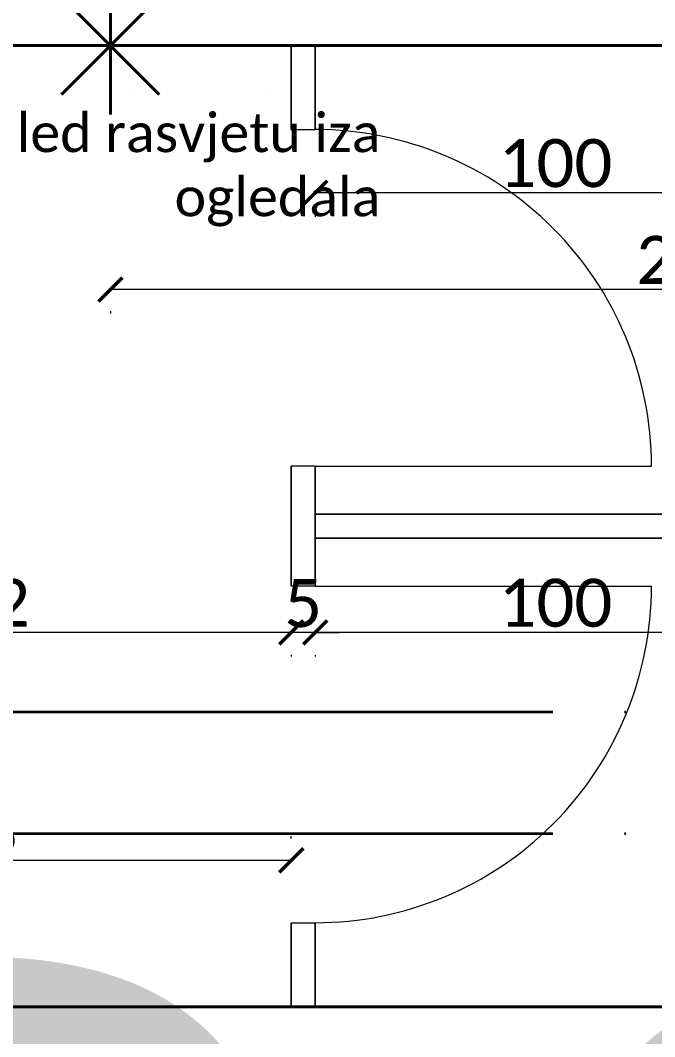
# Model space of a CAD drawing. Header units: centimetres. Extents: x -26724 to 60145, y -23645 to 6771.
# Drawn here: x 4700.5 to 4832.6, y 4563.7 to 4775.2 of the extents above; entities that cross this region are included whole.
import ezdxf

# ---------------------------------------------------------------- set-up
doc = ezdxf.new("R2010")
doc.units = ezdxf.units.CM
for name, pattern in [('ACAD_ISO04W100', [30, 24, -3, 0, -3]), ('AUSGEZOGEN', [0]), ('PUNKT2_S9', [0.35, 0.15, -0.1, 0, -0.1])]:
    doc.linetypes.add(name, pattern=pattern)
for name, color, linetype, lineweight in [('2.IZGLED', 7, 'Continuous', 13), ('4.KOTE', 88, 'Continuous', 15), ('vrata', 83, 'Continuous', 18), ('XR$5$Treppe Ortbeton', 252, 'PUNKT2_S9', 13), ('zid', 7, 'Continuous', 40)]:
    doc.layers.add(name, color=color, linetype=linetype, lineweight=lineweight)
doc.layers.add('IZGLED 2', color=253, linetype='Continuous', lineweight=9, true_color=0x828282)
doc.layers.add('tekst', color=7, linetype='Continuous')
doc.layers.add('tekst @ 50', color=7, linetype='Continuous')
doc.styles.add('Notes', font='arial.ttf', dxfattribs={"height": 3})
doc.styles.get("Standard").update_dxf_attribs({"font": 'calibri.ttf'})
doc.dimstyles.new('ja 1 50', dxfattribs={"dimtxt": 10, "dimasz": 5, "dimexe": 5, "dimexo": 5, "dimgap": 1, "dimtad": 1, "dimdec": 0, "dimtxsty": 'Standard', "dimblk": 'ARCHTICK', "dimcen": 2.5, "dimclrd": 256, "dimclrt": 7, "dimadec": 0, "dimazin": 0, "dimtfac": 1, "dimtdec": 0, "dimtix": 1, "dimtmove": 1, "dimatfit": 3, "dimldrblk": 'ARCHTICK', "dimfxl": 10, "dimfxlon": 1, "dimlwd": 0, "dimlwe": 9, "dimarcsym": 0})

# ---------------------------------------------------------------- blocks, each defined once
blk = doc.blocks.new('*U3253')
at = {"layer": 'tekst @ 50', "color": 240, "ltscale": 0.8, "insert": (10016.26, 4588.48, -1316.69), "char_height": 283.795, "attachment_point": 3, "style": 'Notes'}
blk.add_mtext_dynamic_manual_height_columns('svjetle{\\fArial|b0|i0|c238|p34;ći znak na zidu H=}2{\\fCalibri|b0|i0|c238|p34;1}0cm ', width=6247.4904, gutter_width=625, heights=[0], dxfattribs=at)
blk = doc.blocks.new('*U3254')
at = {"layer": 'tekst @ 50', "color": 240, "ltscale": 0.8, "insert": (8415.65, 4642.26, -1316.69), "char_height": 283.795, "attachment_point": 3, "style": 'Notes'}
blk.add_mtext_dynamic_manual_height_columns('svjetle{\\fArial|b0|i0|c238|p34;ći znak na zidu H=}2{\\fCalibri|b0|i0|c238|p34;40}cm ', width=6247.4904, gutter_width=625, heights=[0], dxfattribs=at)
blk = doc.blocks.new('GTTTTTT')
at = {"layer": 'zid', "color": 1}
for p, q in [((3959.04, 2060.69), (3959.04, 2036.69)), ((3950.55, 2040.2), (3967.52, 2057.17)), ((3967.52, 2040.2), (3950.55, 2057.17)), ((3947.04, 2048.69), (3971.04, 2048.69))]:
    blk.add_line(p, q, dxfattribs=at)
blk = doc.blocks.new('_ArchTick')
at = {"color": 0, "linetype": 'ByBlock', "const_width": 0.15}
blk.add_lwpolyline([(-0.5, -0.5), (0.5, 0.5)], dxfattribs=at)
blk = doc.blocks.new('*D2757')
at = {"layer": '4.KOTE', "color": 0, "lineweight": 9, "transparency": 16777216}
for p, q in [((4861.9, 4744.16), (4861.9, 4744.3)), ((4761.9, 4734.74), (4761.9, 4734.3))]:
    blk.add_line(p, q, dxfattribs=at)
at = {"layer": '4.KOTE', "lineweight": 0, "transparency": 16777216}
blk.add_line((4861.9, 4739.3), (4761.9, 4739.3), dxfattribs=at)
at = {"layer": 'Defpoints', "color": 0, "transparency": 16777216}
for p in [(4761.9, 4769.96, 1216.69), (4761.9, 4739.3), (4861.9, 4732.36, 1216.69)]:
    blk.add_point(p, dxfattribs=at)
at = {"layer": '4.KOTE', "lineweight": 0, "transparency": 16777216, "xscale": 5, "yscale": 5, "zscale": 5, "rotation": 180}
blk.add_blockref('_ArchTick', (4761.9, 4739.3), dxfattribs=at)
at = {"layer": '4.KOTE', "lineweight": 0, "transparency": 16777216, "xscale": 5, "yscale": 5, "zscale": 5}
blk.add_blockref('_ArchTick', (4861.9, 4739.3), dxfattribs=at)
at = {"layer": '4.KOTE', "color": 7, "transparency": 16777216, "insert": (4811.9, 4745.43), "char_height": 10, "attachment_point": 5}
blk.add_mtext('100', dxfattribs=at)
blk = doc.blocks.new('*D2759')
at = {"layer": '4.KOTE', "color": 0, "lineweight": 9, "transparency": 16777216}
for p, q in [((4861.9, 4652.56), (4861.9, 4652.84)), ((4761.9, 4643.14), (4761.9, 4642.84))]:
    blk.add_line(p, q, dxfattribs=at)
at = {"layer": '4.KOTE', "lineweight": 0, "transparency": 16777216}
blk.add_line((4861.9, 4647.84), (4761.9, 4647.84), dxfattribs=at)
at = {"layer": 'Defpoints', "color": 0, "transparency": 16777216}
for p in [(4761.9, 4667.46, 1216.69), (4761.9, 4647.84), (4861.9, 4629.86, 1216.69)]:
    blk.add_point(p, dxfattribs=at)
at = {"layer": '4.KOTE', "lineweight": 0, "transparency": 16777216, "xscale": 5, "yscale": 5, "zscale": 5, "rotation": 180}
blk.add_blockref('_ArchTick', (4761.9, 4647.84), dxfattribs=at)
at = {"layer": '4.KOTE', "lineweight": 0, "transparency": 16777216, "xscale": 5, "yscale": 5, "zscale": 5}
blk.add_blockref('_ArchTick', (4861.9, 4647.84), dxfattribs=at)
at = {"layer": '4.KOTE', "color": 7, "transparency": 16777216, "insert": (4811.9, 4653.96), "char_height": 10, "attachment_point": 5}
blk.add_mtext('100', dxfattribs=at)
blk = doc.blocks.new('*D2760')
at = {"layer": '4.KOTE', "color": 0, "lineweight": 9, "transparency": 16777216}
for p, q in [((4624.4, 4656.88), (4624.4, 4642.84)), ((4756.9, 4643.18), (4756.9, 4642.84))]:
    blk.add_line(p, q, dxfattribs=at)
at = {"layer": '4.KOTE', "lineweight": 0, "transparency": 16777216}
blk.add_line((4756.9, 4647.84), (4624.4, 4647.84), dxfattribs=at)
at = {"layer": 'Defpoints', "color": 0, "transparency": 16777216}
for p in [(4624.4, 4678.77, 13.5), (4756.9, 4669.96, 1216.69), (4624.4, 4647.84)]:
    blk.add_point(p, dxfattribs=at)
at = {"layer": '4.KOTE', "lineweight": 0, "transparency": 16777216, "xscale": 5, "yscale": 5, "zscale": 5, "rotation": 180}
blk.add_blockref('_ArchTick', (4624.4, 4647.84), dxfattribs=at)
at = {"layer": '4.KOTE', "lineweight": 0, "transparency": 16777216, "xscale": 5, "yscale": 5, "zscale": 5}
blk.add_blockref('_ArchTick', (4756.9, 4647.84), dxfattribs=at)
at = {"layer": '4.KOTE', "color": 7, "transparency": 16777216, "insert": (4690.65, 4653.96), "char_height": 10, "attachment_point": 5}
blk.add_mtext('132', dxfattribs=at)
blk = doc.blocks.new('*D2761')
at = {"layer": '4.KOTE', "lineweight": 0, "transparency": 16777216}
for p, q in [((4756.9, 4647.84), (4751.9, 4647.84)), ((4761.89, 4647.84), (4756.9, 4647.84)), ((4761.89, 4647.84), (4766.89, 4647.84))]:
    blk.add_line(p, q, dxfattribs=at)
at = {"layer": '4.KOTE', "color": 0, "lineweight": 9, "transparency": 16777216}
for p, q in [((4756.9, 4643.02), (4756.9, 4642.84)), ((4761.89, 4643.02), (4761.89, 4642.84))]:
    blk.add_line(p, q, dxfattribs=at)
at = {"layer": 'Defpoints', "color": 0, "transparency": 16777216}
for p in [(4756.9, 4657.46, 1216.69), (4761.89, 4657.46, 1216.69), (4756.9, 4647.84)]:
    blk.add_point(p, dxfattribs=at)
at = {"layer": '4.KOTE', "lineweight": 0, "transparency": 16777216, "xscale": 5, "yscale": 5, "zscale": 5}
blk.add_blockref('_ArchTick', (4756.9, 4647.84), dxfattribs=at)
at = {"layer": '4.KOTE', "lineweight": 0, "transparency": 16777216, "xscale": 5, "yscale": 5, "zscale": 5, "rotation": 180}
blk.add_blockref('_ArchTick', (4761.89, 4647.84), dxfattribs=at)
at = {"layer": '4.KOTE', "color": 7, "transparency": 16777216, "insert": (4759.39, 4653.91), "char_height": 10, "attachment_point": 5}
blk.add_mtext('5', dxfattribs=at)
blk = doc.blocks.new('*D2762')
at = {"layer": '4.KOTE', "lineweight": 0, "transparency": 16777216}
blk.add_line((4756.9, 4647.84), (4336.9, 4647.84), dxfattribs=at)
at = {"layer": '4.KOTE', "color": 0, "lineweight": 9, "transparency": 16777216}
for p, q in [((4336.9, 4643.18), (4336.9, 4642.84)), ((4756.9, 4643.02), (4756.9, 4642.84))]:
    blk.add_line(p, q, dxfattribs=at)
at = {"layer": 'Defpoints', "color": 0, "transparency": 16777216}
for p in [(4336.9, 4669.96, 1216.69), (4756.9, 4657.46, 1216.69), (4336.9, 4647.84)]:
    blk.add_point(p, dxfattribs=at)
at = {"layer": '4.KOTE', "lineweight": 0, "transparency": 16777216, "xscale": 5, "yscale": 5, "zscale": 5, "rotation": 180}
blk.add_blockref('_ArchTick', (4336.9, 4647.84), dxfattribs=at)
at = {"layer": '4.KOTE', "lineweight": 0, "transparency": 16777216, "xscale": 5, "yscale": 5, "zscale": 5}
blk.add_blockref('_ArchTick', (4756.9, 4647.84), dxfattribs=at)
at = {"layer": '4.KOTE', "color": 7, "transparency": 16777216, "insert": (4546.9, 4653.96), "char_height": 10, "attachment_point": 5}
blk.add_mtext('420', dxfattribs=at)
blk = doc.blocks.new('*D2766')
at = {"layer": '4.KOTE', "color": 0, "lineweight": 9, "transparency": 16777216}
for p, q in [((4619.27, 4605.18), (4619.27, 4605.44)), ((4756.9, 4605), (4756.9, 4605.44))]:
    blk.add_line(p, q, dxfattribs=at)
at = {"layer": '4.KOTE', "lineweight": 0, "transparency": 16777216}
blk.add_line((4619.27, 4600.44), (4756.9, 4600.44), dxfattribs=at)
at = {"layer": 'Defpoints', "color": 0, "transparency": 16777216}
for p in [(4756.9, 4600.44), (4619.27, 4584.36, 1216.69), (4756.9, 4569.96, 1216.69)]:
    blk.add_point(p, dxfattribs=at)
at = {"layer": '4.KOTE', "lineweight": 0, "transparency": 16777216, "xscale": 5, "yscale": 5, "zscale": 5, "rotation": 180}
blk.add_blockref('_ArchTick', (4619.27, 4600.44), dxfattribs=at)
at = {"layer": '4.KOTE', "lineweight": 0, "transparency": 16777216, "xscale": 5, "yscale": 5, "zscale": 5}
blk.add_blockref('_ArchTick', (4756.9, 4600.44), dxfattribs=at)
at = {"layer": '4.KOTE', "color": 7, "transparency": 16777216, "insert": (4688.08, 4606.56), "char_height": 10, "attachment_point": 5}
blk.add_mtext('138', dxfattribs=at)
blk = doc.blocks.new('*D2815')
at = {"layer": '4.KOTE', "lineweight": 0, "transparency": 16777216}
blk.add_line((4961.9, 4719.16), (4719.24, 4719.16), dxfattribs=at)
at = {"layer": '4.KOTE', "color": 0, "lineweight": 9, "transparency": 16777216}
for p, q in [((4719.24, 4714.67), (4719.24, 4714.16)), ((4961.9, 4714.89), (4961.9, 4714.16))]:
    blk.add_line(p, q, dxfattribs=at)
at = {"layer": 'Defpoints', "color": 0, "transparency": 16777216}
for p in [(4961.9, 4773.16, 1216.69), (4719.24, 4755.56, 1216.69), (4719.24, 4719.16)]:
    blk.add_point(p, dxfattribs=at)
at = {"layer": '4.KOTE', "lineweight": 0, "transparency": 16777216, "xscale": 5, "yscale": 5, "zscale": 5, "rotation": 180}
blk.add_blockref('_ArchTick', (4719.24, 4719.16), dxfattribs=at)
at = {"layer": '4.KOTE', "lineweight": 0, "transparency": 16777216, "xscale": 5, "yscale": 5, "zscale": 5}
blk.add_blockref('_ArchTick', (4961.9, 4719.16), dxfattribs=at)
at = {"layer": '4.KOTE', "color": 7, "transparency": 16777216, "insert": (4840.57, 4725.29), "char_height": 10, "attachment_point": 5}
blk.add_mtext('243', dxfattribs=at)

msp = doc.modelspace()

# ---------------------------------------------------------------- linework, layer by layer
at = {"layer": '2.IZGLED', "linetype": 'AUSGEZOGEN', "transparency": 33554687}
for p, q in [((4756.9, 4769.96, 1216.69), (4756.9, 4752.46, 1216.69)), ((4761.9, 4769.96, 1216.69), (4756.9, 4769.96, 1216.69)), ((4756.9, 4769.96, 1216.69), (4761.9, 4769.96, 1216.69)), ((4756.9, 4752.46, 1216.69), (4756.9, 4769.96, 1216.69)), ((4756.9, 4769.96, 1216.69), (4756.9, 4769.96, 1216.69)), ((4756.9, 4769.96, 1216.69), (4756.9, 4752.46, 1216.69)), ((4756.9, 4752.46, 1216.69), (4756.9, 4769.96, 1216.69)), ((4761.9, 4769.96, 1216.69), (4756.9, 4769.96, 1216.69)), ((4756.9, 4769.96, 1216.69), (4756.9, 4769.96, 1216.69)), ((4756.9, 4769.96, 1216.69), (4761.9, 4769.96, 1216.69)), ((4761.9, 4752.46, 1216.69), (4761.9, 4769.96, 1216.69)), ((4761.9, 4769.96, 1216.69), (4761.9, 4752.46, 1216.69)), ((4761.9, 4752.46, 1216.69), (4761.9, 4769.96, 1216.69)), ((4761.9, 4769.96, 1216.69), (4761.9, 4769.96, 1216.69)), ((4761.9, 4769.96, 1216.69), (4761.9, 4752.46, 1216.69)), ((4761.9, 4769.96, 1216.69), (4761.9, 4769.96, 1216.69)), ((4756.9, 4682.46, 1216.69), (4756.9, 4657.46, 1216.69)), ((4756.9, 4657.46, 1216.69), (4756.9, 4682.46, 1216.69)), ((4756.9, 4657.46, 1216.69), (4756.9, 4682.46, 1216.69)), ((4756.9, 4682.46, 1216.69), (4756.9, 4657.46, 1216.69)), ((4761.9, 4657.46, 1216.69), (4761.9, 4682.46, 1216.69)), ((4761.9, 4682.46, 1216.69), (4761.9, 4657.46, 1216.69)), ((4761.9, 4682.46, 1216.69), (4761.9, 4657.46, 1216.69)), ((4761.9, 4657.46, 1216.69), (4761.9, 4682.46, 1216.69)), ((4761.9, 4672.46, 1216.69), (4761.9, 4667.46, 1216.69)), ((4961.9, 4672.46, 1216.69), (4761.9, 4672.46, 1216.69)), ((4761.9, 4672.46, 1216.69), (4961.9, 4672.46, 1216.69)), ((4761.9, 4667.46, 1216.69), (4761.9, 4672.46, 1216.69)), ((4761.9, 4672.46, 1216.69), (4761.9, 4672.46, 1216.69)), ((4761.9, 4672.46, 1216.69), (4961.9, 4672.46, 1216.69)), ((4961.9, 4672.46, 1216.69), (4761.9, 4672.46, 1216.69)), ((4761.9, 4667.46, 1216.69), (4761.9, 4672.46, 1216.69)), ((4761.9, 4672.46, 1216.69), (4761.9, 4672.46, 1216.69)), ((4761.9, 4672.46, 1216.69), (4761.9, 4667.46, 1216.69)), ((4761.9, 4667.46, 1216.69), (4961.9, 4667.46, 1216.69)), ((4961.9, 4667.46, 1216.69), (4761.9, 4667.46, 1216.69)), ((4761.9, 4667.46, 1216.69), (4761.9, 4667.46, 1216.69)), ((4961.9, 4667.46, 1216.69), (4761.9, 4667.46, 1216.69)), ((4761.9, 4667.46, 1216.69), (4761.9, 4667.46, 1216.69)), ((4761.9, 4667.46, 1216.69), (4961.9, 4667.46, 1216.69)), ((4756.9, 4587.46, 1216.69), (4756.9, 4569.96, 1216.69)), ((4756.9, 4569.96, 1216.69), (4756.9, 4587.46, 1216.69)), ((4756.9, 4587.46, 1216.69), (4756.9, 4569.96, 1216.69)), ((4756.9, 4569.96, 1216.69), (4756.9, 4587.46, 1216.69)), ((4761.9, 4569.96, 1216.69), (4761.9, 4587.46, 1216.69)), ((4761.9, 4587.46, 1216.69), (4761.9, 4569.96, 1216.69)), ((4761.9, 4569.96, 1216.69), (4761.9, 4587.46, 1216.69)), ((4761.9, 4587.46, 1216.69), (4761.9, 4569.96, 1216.69)), ((4756.9, 4569.96, 1216.69), (4761.9, 4569.96, 1216.69)), ((4761.9, 4569.96, 1216.69), (4756.9, 4569.96, 1216.69)), ((4756.9, 4569.96, 1216.69), (4756.9, 4569.96, 1216.69)), ((4756.9, 4569.96, 1216.69), (4761.9, 4569.96, 1216.69)), ((4761.9, 4569.96, 1216.69), (4756.9, 4569.96, 1216.69)), ((4756.9, 4569.96, 1216.69), (4756.9, 4569.96, 1216.69)), ((4761.9, 4569.96, 1216.69), (4761.9, 4569.96, 1216.69)), ((4761.9, 4569.96, 1216.69), (4761.9, 4569.96, 1216.69))]:
    msp.add_line(p, q, dxfattribs=at)
at = {"layer": '2.IZGLED', "ltscale": 12}
for p, q in [((4756.9, 4752.46, 1216.69), (4761.9, 4752.46, 1216.69)), ((4761.9, 4682.46, 1216.69), (4756.9, 4682.46, 1216.69)), ((4761.9, 4657.46, 1216.69), (4756.9, 4657.46, 1216.69)), ((4756.9, 4587.46, 1216.69), (4761.9, 4587.46, 1216.69))]:
    msp.add_line(p, q, dxfattribs=at)
at = {"layer": '4.KOTE', "elevation": 1216.69}
msp.add_lwpolyline([(4756.9, 4569.96), (4336.9, 4569.96), (4336.9, 4674.96)], dxfattribs=at)
at = {"layer": 'IZGLED 2', "color": 5, "linetype": 'ACAD_ISO04W100', "lineweight": 35, "ltscale": 5}
for p, q in [((3940.89, 4631.3), (5066.14, 4631.3)), ((3940.89, 4606.03), (5066.14, 4606.03))]:
    msp.add_line(p, q, dxfattribs=at)
at = {"layer": 'vrata', "linetype": 'AUSGEZOGEN', "transparency": 33554687}
for p, q in [((4761.89, 4682.46, 1216.69), (4831.89, 4682.46, 1216.69)), ((4761.89, 4657.46, 1216.69), (4831.89, 4657.46, 1216.69))]:
    msp.add_line(p, q, dxfattribs=at)
at = {"layer": 'vrata', "ltscale": 12}
for centre, start, end in [((4761.89, 4682.46, 1216.69), 0, 90.0056), ((4761.89, 4657.46, 1216.69), 269.9944, 360)]:
    msp.add_arc(centre, 70, start, end, dxfattribs=at)
at = {"layer": 'XR$5$Treppe Ortbeton', "color": 7, "linetype": 'AUSGEZOGEN', "lineweight": 13, "transparency": 33554687}
for p, q in [((4724.36, 4759.96, 1216.69), (4724.36, 4759.96, 1216.69)), ((4727.36, 4759.96, 1216.69), (4727.36, 4759.96, 1216.69)), ((4727.36, 4759.96, 1216.69), (4727.36, 4759.96, 1216.69)), ((4727.36, 4759.96, 1216.69), (4727.36, 4759.96, 1216.69)), ((4751.55, 4759.96, 1216.69), (4751.55, 4759.96, 1216.69))]:
    msp.add_line(p, q, dxfattribs=at)
at = {"layer": 'zid', "transparency": 33554687}
for p, q in [((4336.9, 4769.96, 1216.69), (4961.9, 4769.96, 1216.69)), ((4961.9, 4769.96, 1216.69), (4336.9, 4769.96, 1216.69)), ((4961.9, 4769.96, 1216.69), (4336.9, 4769.96, 1216.69)), ((4336.9, 4769.96, 1216.69), (4961.9, 4769.96, 1216.69)), ((4961.9, 4569.96, 1216.69), (4336.9, 4569.96, 1216.69)), ((4336.9, 4569.96, 1216.69), (4961.9, 4569.96, 1216.69)), ((4336.9, 4569.96, 1216.69), (4961.9, 4569.96, 1216.69)), ((4961.9, 4569.96, 1216.69), (4336.9, 4569.96, 1216.69))]:
    msp.add_line(p, q, dxfattribs=at)

# ---------------------------------------------------------------- block references
at = {"xscale": 1.2, "yscale": 1.2, "zscale": 1.2}
msp.add_blockref('GTTTTTT', (-31.61, 2311.54, 1216.69), dxfattribs=at)
at = {"layer": 'tekst', "color": 3, "lineweight": 50}
for name in ['*U3254', '*U3253']:
    msp.add_blockref(name, (0, 0), dxfattribs=at)

# ---------------------------------------------------------------- texts
at = {"color": 1, "insert": (4775.47, 4755.76), "char_height": 8, "attachment_point": 3}
msp.add_mtext_dynamic_manual_height_columns('{\\fCalibri|b0|i0|c238|p34;kabal za led rasvjetu iza ogledala} ', width=124.9498, gutter_width=12.5, heights=[0], dxfattribs=at)

# ---------------------------------------------------------------- dimensions: what is measured, and where the dimension line sits
at = {"layer": '4.KOTE'}
for base, p1, p2, picture, middle in [((4719.24, 4719.16), (4961.9, 4773.16, 1216.69), (4719.24, 4755.56, 1216.69), '*D2815', (4840.57, 4725.29)), ((4761.9, 4739.3), (4861.9, 4732.36, 1216.69), (4761.9, 4769.96, 1216.69), '*D2757', (4811.9, 4745.43)), ((4624.3974, 4647.8413), (4756.8973, 4669.9638, 1216.6919), (4624.3974, 4678.7694, 13.5), '*D2760', (4690.6473, 4653.9644)), ((4336.9, 4647.84), (4756.9, 4657.46, 1216.69), (4336.9, 4669.96, 1216.69), '*D2762', (4546.9, 4653.96)), ((4761.9, 4647.84), (4861.9, 4629.86, 1216.69), (4761.9, 4667.46, 1216.69), '*D2759', (4811.9, 4653.96)), ((4756.9, 4647.84), (4761.89, 4657.46, 1216.69), (4756.9, 4657.46, 1216.69), '*D2761', (4759.39, 4653.91)), ((4756.9, 4600.44), (4619.27, 4584.36, 1216.69), (4756.9, 4569.96, 1216.69), '*D2766', (4688.08, 4606.56))]:
    dim = msp.add_linear_dim(base=base, p1=p1, p2=p2, dimstyle='ja 1 50', dxfattribs=at)
    dim.commit()
    dim.dimension.update_dxf_attribs({"geometry": picture, "text_midpoint": middle})

doc.saveas('drawing.dxf')
